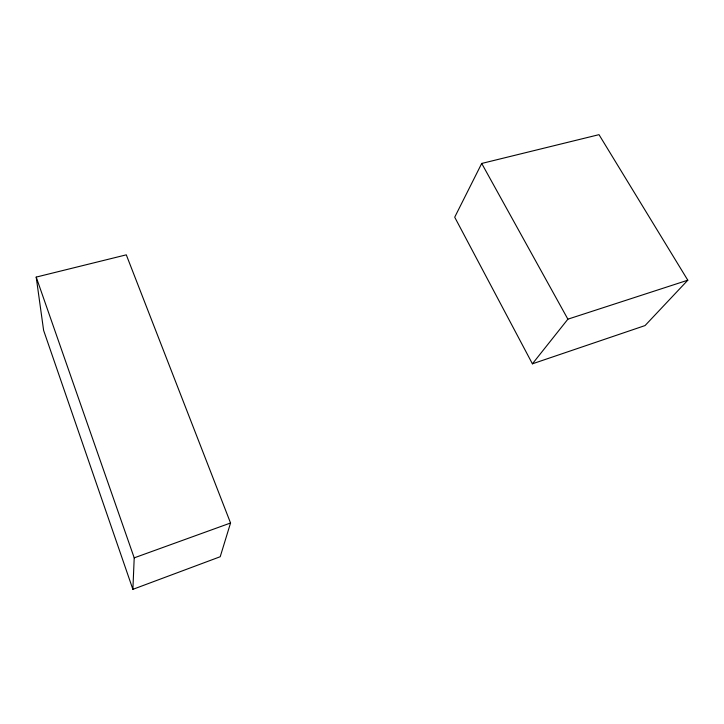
<?xml version="1.0" encoding="UTF-8"?>
<svg xmlns="http://www.w3.org/2000/svg" width="724" height="724" viewBox="0 0 724 724"><rect width="100%" height="100%" fill="white"/><g stroke="black" fill="none" stroke-linecap="round" stroke-linejoin="round"><path stroke-width="1.09" d="M132.881 589.336L134.212 557.851L36.2 277.093L126.293 254.839L230.549 523L220.214 556.729L132.881 589.336L43.621 330.397L36.2 277.093M481.713 163.452L454.708 217.2L532.411 363.819L645.057 325.565L687.8 280.206L599.001 134.664L481.713 163.452L567.888 319.175L532.411 363.819M134.212 557.851L230.549 523M567.888 319.175L687.8 280.206"/></g></svg>
